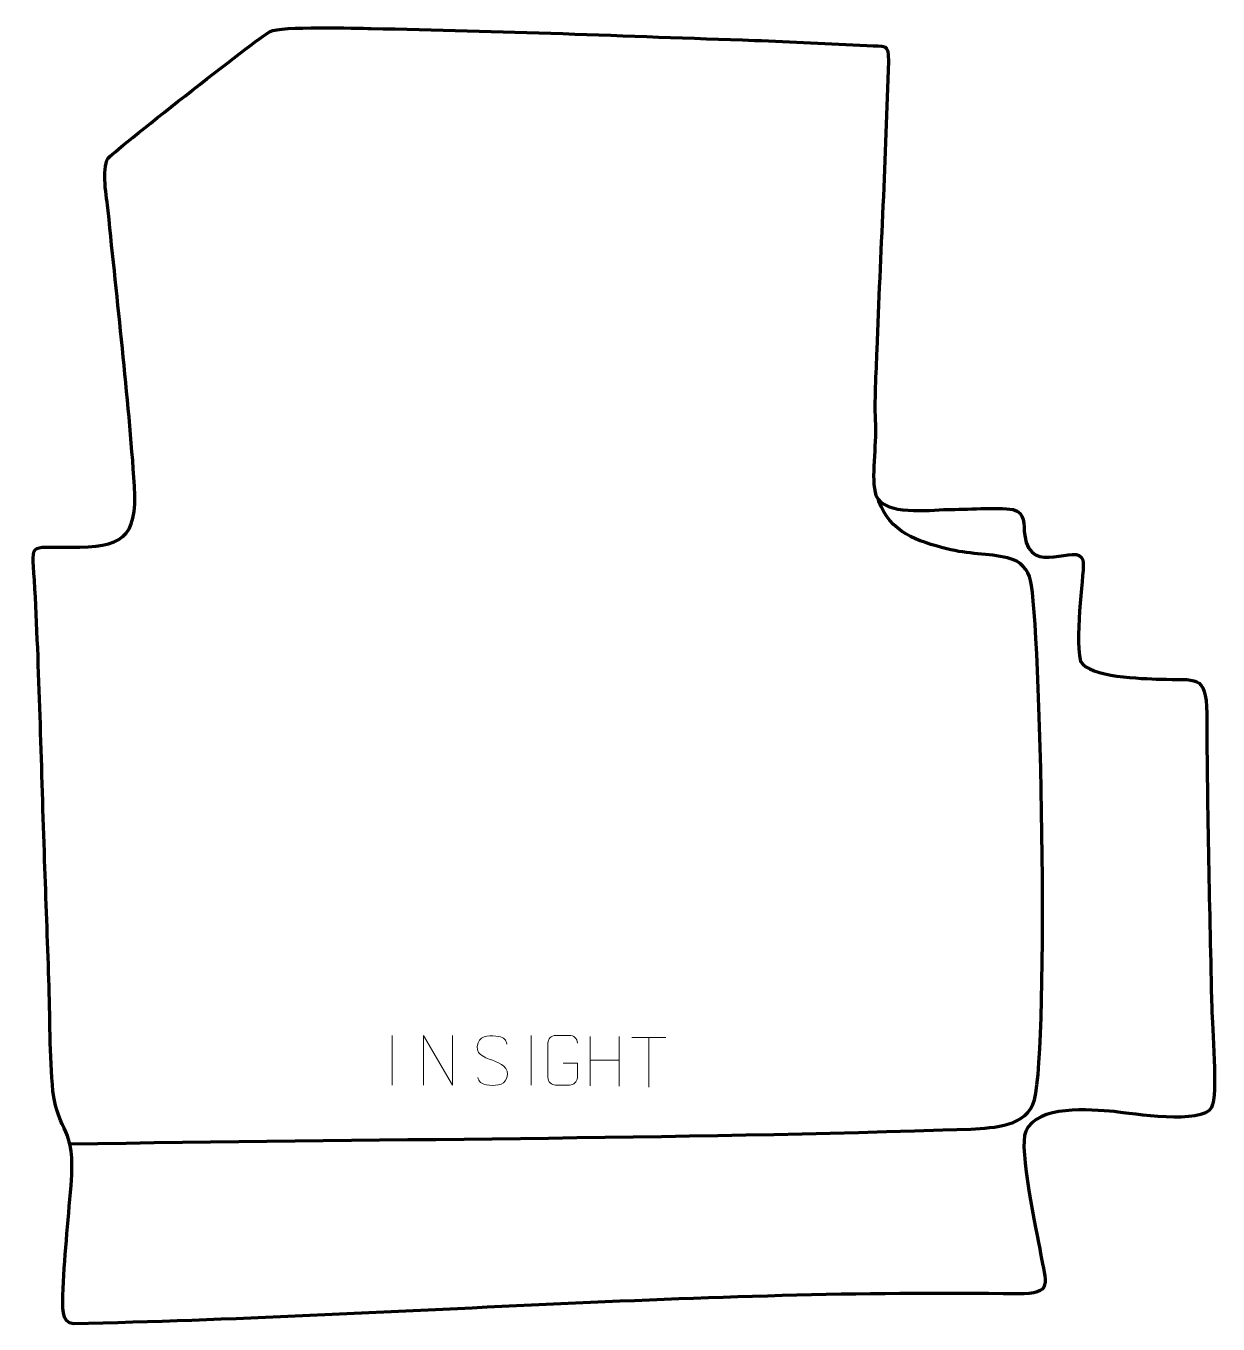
# Model space of a CAD drawing. Header units: millimetres. Extents: x -297 to 302, y -311 to 342.
import ezdxf

# ---------------------------------------------------------------- set-up
doc = ezdxf.new("R2010")
doc.units = ezdxf.units.MM
doc.header["$MEASUREMENT"] = 0
doc.layers.add('layer 2', color=7, linetype='Continuous')
doc.layers.add('layer 3', color=7, linetype='Continuous')

msp = doc.modelspace()

# ---------------------------------------------------------------- linework, layer by layer
at = {"layer": 'layer 2', "color": 142, "lineweight": 158}
msp.add_open_spline([(-275.3157, -220.5265), (-124.4025, -217.9583), (27.0748, -218.123), (177.8007, -213.0304), (177.8007, -213.0304), (189.5525, -212.2677), (206.1374, -211.924), (209.73, -198.3104), (209.73, -198.3104), (217.4146, -169.1908), (212.8429, 42.4624), (207.8033, 62.9305), (207.8033, 62.9305), (206.4704, 68.3439), (203.3033, 72.6563), (196.2502, 74.2821), (196.2502, 74.2821), (186.4164, 76.5491), (176.4002, 76.0883), (165.7517, 78.7931), (165.7517, 78.7931), (151.0424, 82.5293), (136.9351, 87.2452), (131.5846, 102.8485), (131.5846, 102.8485), (131.5846, 102.8485), (131.4028, 103.5331), (131.4028, 103.5331)], degree=3, knots=[0, 0, 0, 0, 0.125, 0.125, 0.125, 0.125, 0.25, 0.25, 0.25, 0.25, 0.375, 0.375, 0.375, 0.375, 0.5, 0.5, 0.5, 0.5, 0.625, 0.625, 0.625, 0.625, 0.75, 0.75, 0.75, 0.75, 1, 1, 1, 1], dxfattribs=at)
at = {"layer": 'layer 3', "color": 242, "lineweight": 158}
msp.add_open_spline([(-123.717, 340.5907), (-130.6616, 340.7046), (-169.4816, 341.8531), (-174.6034, 339.0672), (-174.6034, 339.0672), (-181.1419, 335.5106), (-254.5631, 277.7964), (-256.0564, 275.307), (-256.0564, 275.307), (-259.5479, 269.4871), (-256.7603, 255.8917), (-256.0516, 248.8428), (-256.0516, 248.8428), (-251.4233, 202.8332), (-245.9909, 156.4668), (-242.7542, 110.3673), (-242.7542, 110.3673), (-241.4155, 83.558), (-249.1624, 79.776), (-274.999, 79.6133), (-274.999, 79.6133), (-297.3779, 79.4723), (-294.115, 83.1265), (-292.8504, 58.7455), (-292.8504, 58.7455), (-290.5037, 13.5036), (-289.5913, -32.4526), (-287.9753, -77.7968), (-287.9753, -77.7968), (-287.2609, -97.7885), (-286.5465, -117.7803), (-285.832, -137.772), (-285.832, -137.772), (-285.2277, -155.7693), (-285.5167, -176.3901), (-283.7847, -194.0309), (-283.7847, -194.0309), (-281.2111, -216.0615), (-272.1488, -210.6084), (-274.7161, -241.4943), (-274.7161, -241.4943), (-276.1571, -259.5784), (-278.1583, -278.6938), (-278.7861, -296.7315), (-278.7861, -296.7315), (-278.9339, -300.9767), (-279.7296, -311.1215), (-273.4029, -310.987), (-273.4029, -310.987), (-114.967, -307.6167), (43.5106, -293.5805), (201.3949, -295.9636), (201.3949, -295.9636), (219.5274, -296.2373), (215.4615, -290.2078), (212.8978, -275.7157), (212.8978, -275.7157), (210.7444, -264.3447), (201.697, -222.9522), (205.3815, -214.3093), (205.3815, -214.3093), (211.1478, -200.7837), (237.9793, -203.2873), (249.8828, -204.2186), (249.8828, -204.2186), (258.9962, -205.2824), (294.0438, -211.0847), (298.8313, -202.1533), (298.8313, -202.1533), (302.101, -196.0533), (299.178, -161.3317), (298.924, -152.2081), (298.924, -152.2081), (297.8615, -102.68), (296.6208, -53.5398), (296.4205, -3.9752), (296.4205, -3.9752), (296.0982, 16.2095), (291.2219, 12.5685), (272.811, 13.2751), (272.811, 13.2751), (263.9757, 13.6643), (237.5328, 14.0359), (232.9822, 22.2337), (232.9822, 22.2337), (229.7095, 37.1171), (235.4513, 68.2902), (234.0613, 73.2624), (234.0613, 73.2624), (231.5527, 82.2357), (207.7546, 64.2064), (204.868, 85.5667), (204.868, 85.5667), (204.106, 91.2052), (205.3631, 96.7986), (199.0902, 98.6402), (199.0902, 98.6402), (190.832, 99.791), (175.1463, 98.6393), (165.9526, 98.6257), (165.9526, 98.6257), (156.5686, 98.4014), (134.9201, 95.3991), (130.0503, 105.5949), (130.0503, 105.5949), (127.2965, 113.8642), (130.4561, 131.7907), (129.7756, 141.4034), (129.7756, 141.4034), (129.1047, 152.4755), (130.0831, 167.6799), (130.4885, 178.9228), (130.4885, 178.9228), (132.2494, 227.3496), (135.0571, 275.7366), (136.2993, 324.1826), (136.2993, 324.1826), (136.5327, 333.2872), (134.8508, 331.5276), (125.5086, 332.0037), (125.5086, 332.0037), (106.6532, 332.9646), (87.8258, 333.9242), (68.9556, 334.594), (68.9556, 334.594), (4.7373, 336.8019), (-59.4675, 339.4251), (-123.717, 340.5907)], degree=3, knots=[0, 0, 0, 0, 0.03030303, 0.03030303, 0.03030303, 0.03030303, 0.06060606, 0.06060606, 0.06060606, 0.06060606, 0.09090909, 0.09090909, 0.09090909, 0.09090909, 0.12121212, 0.12121212, 0.12121212, 0.12121212, 0.15151515, 0.15151515, 0.15151515, 0.15151515, 0.18181818, 0.18181818, 0.18181818, 0.18181818, 0.21212121, 0.21212121, 0.21212121, 0.21212121, 0.24242424, 0.24242424, 0.24242424, 0.24242424, 0.27272727, 0.27272727, 0.27272727, 0.27272727, 0.3030303, 0.3030303, 0.3030303, 0.3030303, 0.33333333, 0.33333333, 0.33333333, 0.33333333, 0.36363636, 0.36363636, 0.36363636, 0.36363636, 0.39393939, 0.39393939, 0.39393939, 0.39393939, 0.42424242, 0.42424242, 0.42424242, 0.42424242, 0.45454545, 0.45454545, 0.45454545, 0.45454545, 0.48484848, 0.48484848, 0.48484848, 0.48484848, 0.51515152, 0.51515152, 0.51515152, 0.51515152, 0.54545455, 0.54545455, 0.54545455, 0.54545455, 0.57575758, 0.57575758, 0.57575758, 0.57575758, 0.60606061, 0.60606061, 0.60606061, 0.60606061, 0.63636364, 0.63636364, 0.63636364, 0.63636364, 0.66666667, 0.66666667, 0.66666667, 0.66666667, 0.6969697, 0.6969697, 0.6969697, 0.6969697, 0.72727273, 0.72727273, 0.72727273, 0.72727273, 0.75757576, 0.75757576, 0.75757576, 0.75757576, 0.78787879, 0.78787879, 0.78787879, 0.78787879, 0.81818182, 0.81818182, 0.81818182, 0.81818182, 0.84848485, 0.84848485, 0.84848485, 0.84848485, 0.87878788, 0.87878788, 0.87878788, 0.87878788, 0.90909091, 0.90909091, 0.90909091, 0.90909091, 0.93939394, 0.93939394, 0.93939394, 0.93939394, 1, 1, 1, 1], dxfattribs=at)
at = {"layer": 'layer 3', "color": 250, "lineweight": 9}
for points in [[(-113.2732, -165.9323), (-113.2732, -165.9323), (-113.2732, -190.9064), (-113.2732, -190.9064)], [(-43.2732, -165.9323), (-43.2732, -165.9323), (-43.2732, -190.9064), (-43.2732, -190.9064)], [(-13.7029, -166.5373), (-13.7029, -166.5373), (-13.7029, -191.3148), (-13.7029, -191.3148)], [(0.9404, -166.5373), (0.9404, -166.5373), (0.9404, -191.4908), (0.9404, -191.4908)], [(7.3502, -166.9661), (7.3502, -166.9661), (24.3374, -166.9661), (24.3374, -166.9661)], [(15.844, -191.8961), (15.844, -191.8961), (15.844, -166.9426), (15.844, -166.9426)], [(-13.7029, -178.4196), (-13.7029, -178.4196), (0.9404, -178.4192), (0.9404, -178.4192)]]:
    msp.add_open_spline(points, degree=3, dxfattribs=at)
for points, knots in [([(-97.498, -190.8924), (-97.498, -190.8924), (-97.498, -165.9389), (-97.498, -165.9389), (-97.498, -165.9389), (-97.498, -165.9389), (-82.8432, -190.8924), (-82.8432, -190.8924), (-82.8432, -190.8924), (-82.8432, -190.8924), (-82.8432, -165.9389), (-82.8432, -165.9389)], [0, 0, 0, 0, 0.25, 0.25, 0.25, 0.25, 0.5, 0.5, 0.5, 0.5, 1, 1, 1, 1]), ([(-62.8432, -178.4156), (-67.0915, -176.9452), (-71.9996, -175.1494), (-69.9945, -169.6291), (-69.9945, -169.6291), (-68.491, -165.4892), (-63.2774, -165.8777), (-59.6738, -166.4788), (-59.6738, -166.4788), (-56.8132, -166.956), (-55.9485, -168.1692), (-55.6379, -170.2533)], [0, 0, 0, 0, 0.25, 0.25, 0.25, 0.25, 0.5, 0.5, 0.5, 0.5, 1, 1, 1, 1]), ([(-27.237, -179.91), (-27.237, -179.91), (-20.0689, -179.91), (-20.0689, -179.91), (-20.0689, -179.91), (-20.0689, -179.91), (-20.0689, -187.0781), (-20.0689, -187.0781), (-20.0689, -187.0781), (-20.2086, -189.4015), (-21.8858, -190.8811), (-24.0336, -190.8919), (-24.0336, -190.8919), (-26.3654, -190.8915), (-28.6974, -190.8915), (-31.0289, -190.8919), (-31.0289, -190.8919), (-32.9538, -190.9973), (-34.926, -189.1128), (-34.9148, -187.0955), (-34.9148, -187.0955), (-34.9144, -181.3254), (-34.9144, -175.5557), (-34.9148, -169.7864), (-34.9148, -169.7864), (-34.9106, -167.6483), (-33.1638, -165.9291), (-31.0115, -165.9425), (-31.0115, -165.9425), (-28.6858, -165.9425), (-26.3597, -165.9425), (-24.0336, -165.9425), (-24.0336, -165.9425), (-22.0869, -165.9071), (-20.0955, -167.3986), (-20.0689, -169.8363)], [0, 0, 0, 0, 0.1, 0.1, 0.1, 0.1, 0.2, 0.2, 0.2, 0.2, 0.3, 0.3, 0.3, 0.3, 0.4, 0.4, 0.4, 0.4, 0.5, 0.5, 0.5, 0.5, 0.6, 0.6, 0.6, 0.6, 0.7, 0.7, 0.7, 0.7, 0.8, 0.8, 0.8, 0.8, 1, 1, 1, 1]), ([(-62.8432, -178.4157), (-58.8246, -180.0624), (-53.7951, -181.9507), (-55.6291, -187.311), (-55.6291, -187.311), (-57.0889, -191.5774), (-61.9997, -191.3207), (-65.7258, -190.766), (-65.7258, -190.766), (-68.4758, -190.3562), (-69.6967, -189.1427), (-70.0747, -187.0305)], [0, 0, 0, 0, 0.25, 0.25, 0.25, 0.25, 0.5, 0.5, 0.5, 0.5, 1, 1, 1, 1])]:
    msp.add_open_spline(points, degree=3, knots=knots, dxfattribs=at)

doc.saveas('drawing.dxf')
